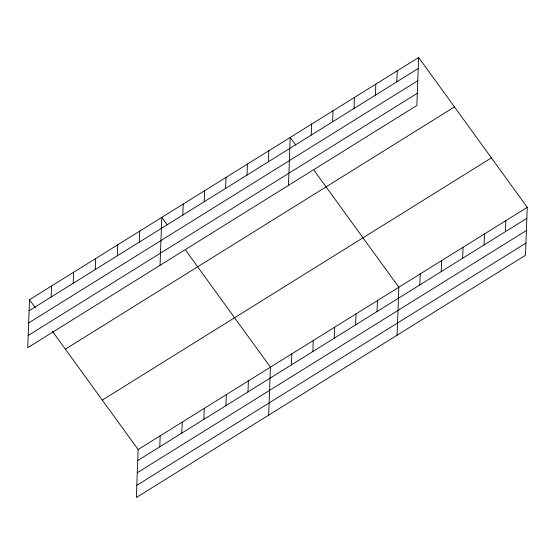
<?xml version="1.0" encoding="UTF-8"?>
<svg xmlns="http://www.w3.org/2000/svg" width="555" height="555" viewBox="0 0 555 555"><rect width="100%" height="100%" fill="white"/><g stroke="black" fill="none" stroke-linecap="round" stroke-linejoin="round"><path stroke-width="0.83" d="M29.512 299.728L27.75 347.687L416.867 105.457L418.63 57.491L29.512 299.728L35.485 307.969M51.157 297.001L51.559 285.998M73.204 283.272L73.607 272.276M95.259 269.543L95.661 258.547M117.306 255.82L117.709 244.817M139.354 242.091L139.756 231.095M52.413 331.314L138.133 449.543L136.37 497.509L525.488 255.272L527.25 207.313L418.63 57.491M160.048 265.332L161.81 217.366L167.284 224.921M159.778 446.817L160.18 435.821M182.81 215.042L183.212 204.046M181.825 433.087L182.234 422.091M204.212 201.722L204.615 190.719M203.879 419.365L204.282 408.362M225.607 188.395L226.017 177.399M225.927 405.636L226.329 394.64M247.01 175.075L247.412 164.079M247.981 391.906L248.383 380.91M268.412 161.748L268.814 150.752M268.675 415.147L270.431 367.188L185.703 250.326M288.461 185.391L290.216 137.432L295.697 144.98M291.43 364.857L291.833 353.861M311.216 135.108L311.619 124.105M312.833 351.537L313.235 340.541M332.618 121.781L333.021 110.785M334.235 338.217L334.637 327.214M354.021 108.461L354.423 97.458M355.637 324.89L356.039 313.894M375.423 95.134L375.825 84.138M377.039 311.57L377.442 300.567M396.825 81.814L397.227 70.818M397.082 335.213L398.844 287.247L314.116 170.392M419.837 284.923L420.239 273.927M441.239 271.603L441.641 260.6M462.641 258.276L463.043 247.28M484.043 244.956L484.446 233.953M505.445 231.629L505.848 220.633M29.103 310.724L418.227 68.494M28.659 322.92L417.776 80.69M28.194 335.491L417.318 93.261M65.351 349.164L454.476 106.935M102.286 400.106L491.404 157.87M138.133 449.543L527.25 207.313M137.73 460.539L526.848 218.309M137.279 472.742L526.397 230.505M136.821 485.306L525.939 243.076"/></g></svg>
